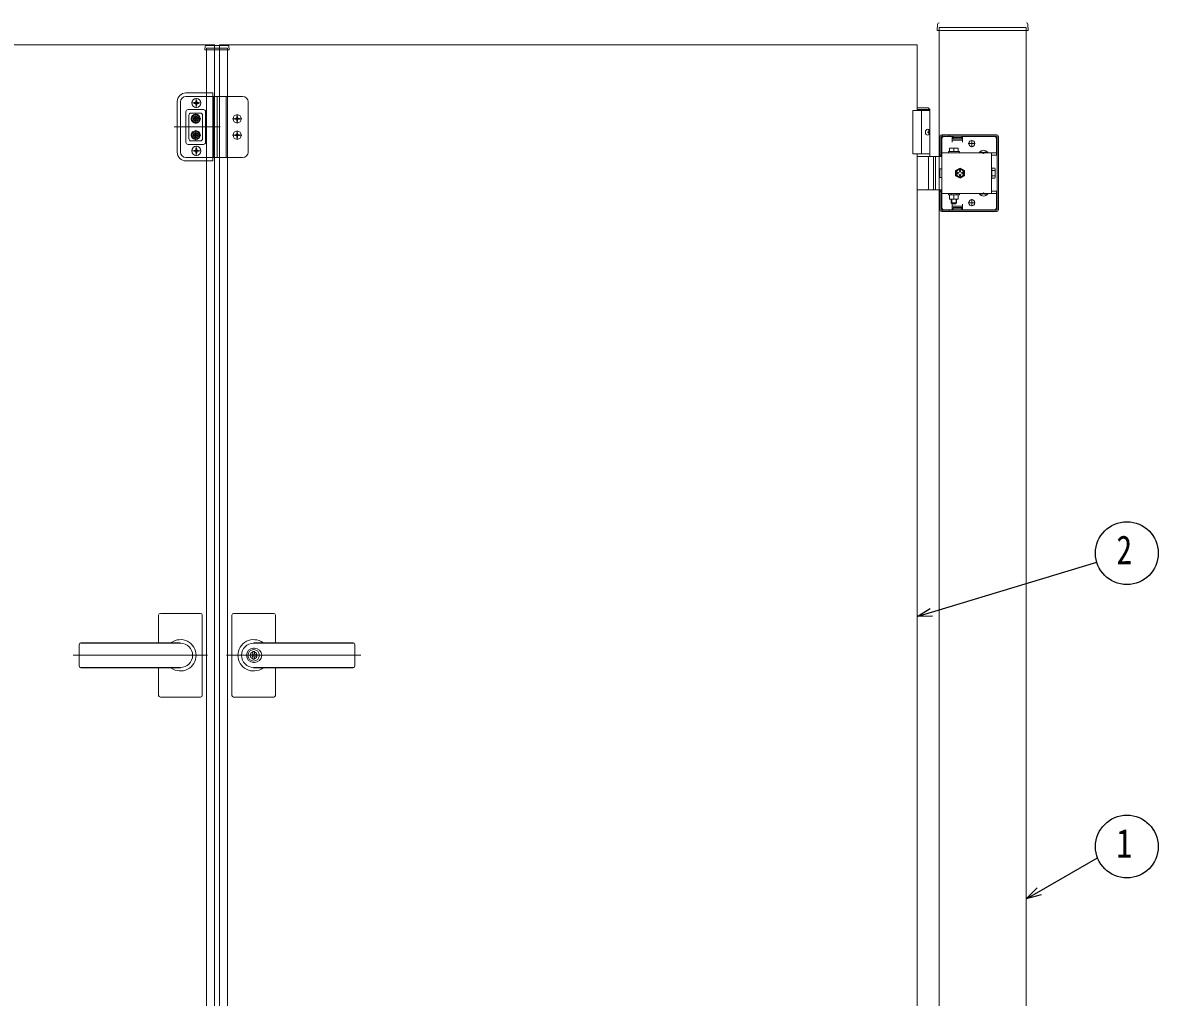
# Model space of a CAD drawing. Units: millimetres, scale not verified. Extents: x -4205 to 4205, y -2970 to 2970.
# Drawn here: x -920 to 382, y 600 to 1718 of the extents above; entities that cross this region are included whole.
import ezdxf
from ezdxf.enums import TextEntityAlignment as Align

# ---------------------------------------------------------------- set-up
doc = ezdxf.new("R2010")
doc.units = ezdxf.units.MM
doc.header["$LTSCALE"] = 12
doc.layers.add('0-4_YKK_A1', color=4, linetype='Continuous', lineweight=18)
doc.layers.add('0-5_YKK_D', color=6, linetype='Continuous')
doc.styles.add('ＭＳ ゴシック', font='')
doc.styles.get('ＭＳ ゴシック').set_extended_font_data('MS Gothic')

msp = doc.modelspace()

# ---------------------------------------------------------------- linework, layer by layer
at = {"layer": '0-4_YKK_A1'}
for p, q in [((129.27, 1716.1), (128.92, 1709.44)), ((129.42, 1708.92), (232.62, 1708.92)), ((131.02, 1712.42), (131.02, 1708.92)), ((131.02, 12.42), (131.02, 1708.92)), ((231.02, 12.42), (231.02, 1708.92)), ((232.77, 1716.1), (233.12, 1709.44)), ((-710.88, 1686.92), (-710.67, 1690.97)), ((-710.88, 1686.92), (-683.08, 1686.92)), ((-684.29, 1691.92), (-709.67, 1691.92)), ((-708.98, 1688.92), (-684.98, 1688.92)), ((-708.98, 1688.92), (-708.98, 1686.92)), ((-708.98, 1686.92), (-708.98, 97.92)), ((-684.98, 1688.92), (-684.98, 1686.92)), ((-684.98, 1686.92), (-684.98, 97.92)), ((-683.08, 1686.92), (-683.29, 1690.97)), ((106.02, 1617.42), (106.02, 1692.42)), ((-732.61, 1637.42), (-701.98, 1637.42)), ((-701.98, 1633.42), (-732.61, 1633.42)), ((-732.61, 1633.42), (-667.61, 1633.42)), ((-720.29, 1628.51), (-721.17, 1628.51)), ((-721.17, 1628.51), (-721.17, 1626.98)), ((-720.73, 1620.23), (-720.73, 1631.6)), ((-720.73, 1622.79), (-720.73, 1629.04)), ((-720.29, 1628.51), (-720.29, 1626.98)), ((-701.98, 1637.42), (-701.98, 1559.42)), ((-700.73, 1633.42), (-700.73, 1563.42)), ((-700.11, 1633.42), (-700.11, 1563.42)), ((-696.98, 1633.42), (-696.98, 1563.42)), ((-686.36, 1633.42), (-686.36, 1563.42)), ((-742.61, 1569.42), (-742.61, 1627.42)), ((-738.86, 1627.17), (-738.86, 1569.67)), ((-738.86, 1627.17), (-738.86, 1569.67)), ((-732.61, 1615.92), (-732.61, 1580.92)), ((-732.61, 1580.92), (-732.61, 1615.92)), ((-732.61, 1615.92), (-732.61, 1580.92)), ((-730.11, 1618.42), (-712.61, 1618.42)), ((-712.61, 1618.42), (-730.11, 1618.42)), ((-712.61, 1618.42), (-730.11, 1618.42)), ((-715.04, 1625.92), (-726.42, 1625.92)), ((-717.61, 1625.92), (-723.86, 1625.92)), ((-723.32, 1626.35), (-723.32, 1625.48)), ((-721.79, 1626.35), (-723.32, 1626.35)), ((-721.79, 1625.48), (-723.32, 1625.48)), ((-721.17, 1624.85), (-721.17, 1623.32)), ((-720.29, 1623.32), (-721.17, 1623.32)), ((-720.29, 1624.85), (-720.29, 1623.32)), ((-718.14, 1626.35), (-719.67, 1626.35)), ((-718.14, 1625.48), (-719.67, 1625.48)), ((-718.14, 1626.35), (-718.14, 1625.48)), ((-710.11, 1615.92), (-710.11, 1580.92)), ((-710.11, 1580.92), (-710.11, 1615.92)), ((-710.11, 1580.92), (-710.11, 1615.92)), ((-661.36, 1627.17), (-661.36, 1569.67)), ((118.52, 1620.42), (106.02, 1620.42)), ((120.52, 1618.42), (106.02, 1618.42)), ((111.02, 1617.42), (111.02, 1567.42)), ((118.52, 1620.42), (120.52, 1618.42)), ((120.52, 1564.42), (120.52, 1618.42)), ((-729.18, 1584.96), (-729.18, 1611.87)), ((-726.98, 1607.79), (-715.73, 1607.79)), ((-726.68, 1614.37), (-716.03, 1614.37)), ((-721.36, 1613.42), (-721.36, 1602.17)), ((-720.84, 1606.25), (-720.84, 1605.23)), ((-713.53, 1611.87), (-713.53, 1584.96)), ((-668.54, 1607.79), (-679.17, 1607.79)), ((-679.04, 1607.79), (-668.67, 1607.79)), ((-676.42, 1608.23), (-676.42, 1607.35)), ((-676.42, 1608.23), (-674.92, 1608.23)), ((-676.42, 1607.35), (-674.92, 1607.35)), ((-674.29, 1610.35), (-673.42, 1610.35)), ((-674.29, 1610.35), (-674.29, 1608.85)), ((-674.29, 1606.73), (-674.29, 1605.23)), ((-674.29, 1605.23), (-673.42, 1605.23)), ((-673.86, 1602.48), (-673.86, 1613.1)), ((-673.86, 1602.6), (-673.86, 1612.98)), ((-673.42, 1610.35), (-673.42, 1608.85)), ((-673.42, 1606.73), (-673.42, 1605.23)), ((-672.79, 1608.23), (-671.29, 1608.23)), ((-672.79, 1607.35), (-671.29, 1607.35)), ((-671.29, 1608.23), (-671.29, 1607.35)), ((-746.1, 1598.42), (-693.49, 1598.42)), ((-726.98, 1589.04), (-715.73, 1589.04)), ((-721.36, 1594.67), (-721.36, 1583.42)), ((-668.54, 1589.04), (-679.17, 1589.04)), ((-679.04, 1589.04), (-668.67, 1589.04)), ((-676.42, 1589.48), (-676.42, 1588.6)), ((-676.42, 1589.48), (-674.92, 1589.48)), ((-674.29, 1591.6), (-673.42, 1591.6)), ((-674.29, 1591.6), (-674.29, 1590.1)), ((-673.86, 1583.73), (-673.86, 1594.35)), ((-673.86, 1583.85), (-673.86, 1594.23)), ((-673.42, 1591.6), (-673.42, 1590.1)), ((-672.79, 1589.48), (-671.29, 1589.48)), ((-671.29, 1589.48), (-671.29, 1588.6)), ((118.21, 1592.84), (118.8, 1592.84)), ((118.21, 1592), (118.8, 1592)), ((119.22, 1594.52), (119.82, 1594.52)), ((119.22, 1590.32), (119.82, 1590.32)), ((197.02, 1589.42), (134.02, 1589.42)), ((134.52, 1587.92), (134.52, 1589.42)), ((142.52, 1587.92), (142.52, 1589.42)), ((-712.61, 1578.42), (-730.11, 1578.42)), ((-730.11, 1578.42), (-712.61, 1578.42)), ((-730.11, 1578.42), (-712.61, 1578.42)), ((-716.03, 1582.46), (-726.68, 1582.46)), ((-720.84, 1587.5), (-720.84, 1586.48)), ((-720.73, 1565.23), (-720.73, 1576.6)), ((-676.42, 1588.6), (-674.92, 1588.6)), ((-674.29, 1587.98), (-674.29, 1586.48)), ((-674.29, 1586.48), (-673.42, 1586.48)), ((-673.42, 1587.98), (-673.42, 1586.48)), ((-672.79, 1588.6), (-671.29, 1588.6)), ((132.02, 1564.42), (132.02, 1587.42)), ((133.52, 1564.42), (133.52, 1587.42)), ((197.02, 1587.92), (134.02, 1587.92)), ((134.02, 1506.42), (134.02, 1584.42)), ((137.02, 1587.42), (146.02, 1587.42)), ((146.02, 1580.92), (146.02, 1587.42)), ((146.02, 1586.42), (158.02, 1586.42)), ((146.02, 1583.42), (158.02, 1583.42)), ((147.02, 1584.92), (147.02, 1587.92)), ((157.02, 1584.92), (147.02, 1584.92)), ((157.02, 1584.92), (157.02, 1587.92)), ((158.02, 1580.92), (158.02, 1587.42)), ((158.02, 1587.42), (194.02, 1587.42)), ((172.52, 1579.42), (164.52, 1579.42)), ((165.27, 1579.17), (165.27, 1579.67)), ((168.52, 1575.42), (168.52, 1583.42)), ((171.77, 1579.17), (171.77, 1579.67)), ((197.02, 1584.42), (197.02, 1566.12)), ((197.52, 1503.42), (197.52, 1587.42)), ((199.02, 1503.42), (199.02, 1587.42)), ((-701.98, 1563.42), (-732.61, 1563.42)), ((-667.61, 1563.42), (-732.61, 1563.42)), ((-715.04, 1570.92), (-726.42, 1570.92)), ((-717.61, 1570.92), (-723.86, 1570.92)), ((-723.32, 1571.35), (-723.32, 1570.48)), ((-721.79, 1571.35), (-723.32, 1571.35)), ((-721.79, 1570.48), (-723.32, 1570.48)), ((-720.29, 1573.51), (-721.17, 1573.51)), ((-721.17, 1573.51), (-721.17, 1571.98)), ((-721.17, 1569.85), (-721.17, 1568.32)), ((-720.29, 1568.32), (-721.17, 1568.32)), ((-720.73, 1567.79), (-720.73, 1574.04)), ((-720.29, 1573.51), (-720.29, 1571.98)), ((-720.29, 1569.85), (-720.29, 1568.32)), ((-718.14, 1571.35), (-719.67, 1571.35)), ((-718.14, 1570.48), (-719.67, 1570.48)), ((-718.14, 1571.35), (-718.14, 1570.48)), ((-701.98, 1563.42), (-696.98, 1563.42)), ((120.52, 1567.42), (101.02, 1567.42)), ((106.02, 217.42), (106.02, 1567.42)), ((106.02, 1564.42), (131.02, 1564.42)), ((118.83, 1527.92), (118.83, 1562.92)), ((124.52, 1564.42), (124.52, 1526.42)), ((127.02, 1564.42), (127.02, 1526.42)), ((131.02, 1564.42), (134.02, 1564.42)), ((133.52, 1566.12), (132.02, 1566.12)), ((197.02, 1568.62), (134.02, 1568.62)), ((141.77, 1570.22), (154.27, 1570.22)), ((141.77, 1568.62), (141.77, 1570.22)), ((154.27, 1568.62), (141.77, 1568.62)), ((143.02, 1574.22), (153.02, 1574.22)), ((143.02, 1570.22), (143.02, 1574.22)), ((153.02, 1570.22), (143.02, 1570.22)), ((148.02, 1570.22), (148.02, 1573.78)), ((153.02, 1574.22), (153.02, 1570.22)), ((154.27, 1570.22), (154.27, 1568.62)), ((177.27, 1569.12), (186.77, 1569.12)), ((177.27, 1569.12), (177.27, 1568.62)), ((177.27, 1568.62), (186.77, 1568.62)), ((179.67, 1571.12), (180.87, 1568.64)), ((180.87, 1568.64), (182.02, 1568.04)), ((183.16, 1568.64), (182.02, 1568.04)), ((184.37, 1571.12), (183.16, 1568.64)), ((186.77, 1569.12), (186.77, 1568.62)), ((191.02, 1566.12), (191.02, 1568.62)), ((191.02, 1566.12), (197.02, 1566.12)), ((191.02, 1566.12), (191.02, 1524.72)), ((-701.98, 1559.42), (-732.61, 1559.42)), ((155.02, 1551.19), (150.02, 1548.3)), ((160.02, 1548.3), (155.02, 1551.19)), ((191.32, 1551.19), (194.87, 1551.19)), ((191.32, 1539.64), (191.32, 1551.19)), ((195.32, 1550.42), (194.87, 1551.19)), ((195.32, 1550.42), (195.32, 1540.42)), ((150.02, 1548.3), (150.02, 1542.53)), ((150.02, 1542.53), (155.02, 1539.64)), ((151.87, 1544.82), (153.11, 1544.82)), ((154.42, 1548.57), (154.42, 1547.33)), ((155.62, 1548.57), (154.42, 1548.57)), ((154.42, 1543.5), (154.42, 1542.27)), ((155.02, 1539.64), (160.02, 1542.53)), ((155.62, 1547.33), (155.62, 1548.57)), ((158.17, 1546.02), (156.93, 1546.02)), ((156.93, 1544.82), (158.17, 1544.82)), ((158.17, 1544.82), (158.17, 1546.02)), ((160.02, 1542.53), (160.02, 1548.3)), ((191.32, 1549.32), (191.02, 1549.32)), ((191.32, 1541.52), (191.02, 1541.52)), ((191.32, 1541.52), (191.32, 1549.32)), ((191.32, 1548.3), (194.87, 1548.3)), ((191.32, 1542.53), (194.87, 1542.53)), ((191.32, 1539.64), (194.87, 1539.64)), ((195.32, 1540.42), (194.87, 1539.64)), ((131.02, 1526.42), (106.02, 1526.42)), ((134.02, 1526.42), (131.02, 1526.42)), ((132.02, 1503.42), (132.02, 1526.42)), ((133.52, 1524.72), (132.02, 1524.72)), ((133.52, 1503.42), (133.52, 1526.42)), ((191.02, 1524.72), (191.02, 1522.22)), ((191.02, 1524.72), (197.02, 1524.72)), ((197.02, 1524.72), (197.02, 1506.42)), ((197.02, 1522.22), (134.02, 1522.22)), ((154.27, 1522.22), (141.77, 1522.22)), ((141.77, 1522.22), (141.77, 1520.62)), ((141.77, 1520.62), (154.27, 1520.62)), ((143.02, 1520.62), (143.02, 1515.62)), ((153.02, 1520.62), (143.02, 1520.62)), ((143.02, 1515.62), (153.02, 1515.62)), ((144.82, 1522.22), (144.82, 1520.62)), ((145.02, 1515.62), (145.02, 1511.22)), ((145.02, 1511.22), (151.02, 1511.22)), ((145.02, 1511.22), (146.02, 1510.22)), ((145.56, 1515.62), (145.56, 1510.68)), ((148.02, 1520.62), (148.02, 1516.05)), ((151.02, 1511.22), (150.02, 1510.22)), ((150.48, 1515.62), (150.48, 1510.68)), ((151.02, 1515.62), (151.02, 1511.22)), ((151.22, 1522.22), (151.22, 1520.62)), ((153.02, 1515.62), (153.02, 1520.62)), ((154.27, 1520.62), (154.27, 1522.22)), ((172.52, 1511.42), (164.52, 1511.42)), ((165.27, 1511.67), (165.27, 1511.17)), ((168.52, 1515.42), (168.52, 1507.42)), ((171.77, 1511.67), (171.77, 1511.17)), ((177.27, 1522.22), (186.77, 1522.22)), ((177.27, 1521.71), (177.27, 1522.22)), ((177.27, 1521.71), (186.77, 1521.71)), ((179.67, 1519.72), (180.87, 1522.19)), ((180.87, 1522.19), (182.02, 1522.79)), ((183.16, 1522.19), (182.02, 1522.79)), ((184.37, 1519.72), (183.16, 1522.19)), ((186.77, 1521.71), (186.77, 1522.22)), ((197.02, 1502.92), (134.02, 1502.92)), ((197.02, 1501.42), (134.02, 1501.42)), ((134.52, 1501.42), (134.52, 1502.92)), ((146.02, 1503.42), (137.02, 1503.42)), ((142.52, 1501.42), (142.52, 1502.92)), ((146.02, 1510.22), (150.02, 1510.22)), ((146.02, 1509.92), (146.02, 1503.42)), ((146.02, 1507.42), (158.02, 1507.42)), ((146.02, 1504.42), (158.02, 1504.42)), ((147.02, 1505.92), (147.02, 1502.92)), ((157.02, 1505.92), (147.02, 1505.92)), ((157.02, 1505.92), (157.02, 1502.92)), ((158.02, 1509.92), (158.02, 1503.42)), ((194.02, 1503.42), (158.02, 1503.42)), ((-763.98, 1038.42), (-763.98, 1006.98)), ((-761.98, 1040.42), (-715.98, 1040.42)), ((-713.98, 1038.42), (-713.98, 946.42)), ((-679.98, 1038.42), (-679.98, 946.42)), ((-631.98, 1040.42), (-677.98, 1040.42)), ((-629.98, 1038.42), (-629.98, 1006.98)), ((-854.99, 1004.92), (-854.99, 979.86)), ((-852.98, 1006.92), (-738.98, 1006.92)), ((-852.98, 1006.42), (-738.98, 1006.42)), ((-540.98, 1006.92), (-654.98, 1006.92)), ((-540.98, 1006.42), (-654.98, 1006.42)), ((-538.97, 1004.92), (-538.97, 979.86)), ((-707.81, 992.42), (-861.97, 992.42)), ((-686.15, 992.42), (-531.99, 992.42)), ((-655.88, 996.97), (-655.88, 993.92)), ((-655.88, 996.97), (-654.08, 996.97)), ((-654.56, 993.09), (-655.88, 993.92)), ((-654.56, 991.74), (-655.88, 990.92)), ((-655.88, 990.92), (-655.88, 987.87)), ((-653.98, 1000.62), (-654.98, 1000.62)), ((-654.08, 996.97), (-654.08, 994.37)), ((-654.08, 990.47), (-654.08, 987.87)), ((-652.28, 993.42), (-653.9, 994.09)), ((-653.9, 990.74), (-652.28, 991.42)), ((-652.28, 993.42), (-652.28, 991.42)), ((-852.98, 978.42), (-738.98, 978.42)), ((-852.98, 977.92), (-738.98, 977.92)), ((-763.98, 977.85), (-763.98, 946.42)), ((-655.88, 987.87), (-654.08, 987.87)), ((-653.98, 984.22), (-654.98, 984.22)), ((-540.98, 978.42), (-654.98, 978.42)), ((-540.98, 977.92), (-654.98, 977.92)), ((-629.98, 977.85), (-629.98, 946.42)), ((-761.98, 944.42), (-715.98, 944.42)), ((-631.98, 944.42), (-677.98, 944.42))]:
    msp.add_line(p, q, dxfattribs=at)
for points in [[(131.02, 1712.42), (231.02, 1712.42), (231.02, 1708.92)], [(-1499.98, 1692.42), (-699.98, 1692.42), (-699.98, 92.42), (-1499.98, 92.42), (-1499.98, 167.42)], [(106.02, 1692.42), (-693.98, 1692.42), (-693.98, 92.42), (106.02, 92.42), (106.02, 167.42)], [(120.52, 1617.42), (101.02, 1617.42), (101.02, 1567.42)], [(-722.89, 1607.28), (-723.92, 1607.28), (-723.92, 1608.3), (-722.89, 1608.3)], [(-721.87, 1609.33), (-721.87, 1610.35), (-720.84, 1610.35), (-720.84, 1609.33)], [(-720.84, 1605.23), (-721.87, 1605.23), (-721.87, 1606.25)], [(-719.82, 1608.3), (-718.79, 1608.3), (-718.79, 1607.28), (-719.82, 1607.28)], [(-722.89, 1588.53), (-723.92, 1588.53), (-723.92, 1589.55), (-722.89, 1589.55)], [(-721.87, 1590.58), (-721.87, 1591.6), (-720.84, 1591.6), (-720.84, 1590.58)], [(-719.82, 1589.55), (-718.79, 1589.55), (-718.79, 1588.53), (-719.82, 1588.53)], [(118.8, 1592.84), (118.91, 1592.85), (119.02, 1592.9), (119.12, 1592.98), (119.21, 1593.08), (119.28, 1593.21), (119.32, 1593.35), (119.34, 1593.51), (119.34, 1593.68)], [(119.34, 1591.16), (119.34, 1591.32), (119.32, 1591.48), (119.28, 1591.62), (119.21, 1591.75), (119.12, 1591.85), (119.02, 1591.93), (118.91, 1591.98), (118.8, 1592)], [(119.93, 1593.68), (119.96, 1593.51), (120, 1593.35), (120.07, 1593.21), (120.15, 1593.08), (120.25, 1592.98), (120.31, 1592.93)], [(120.31, 1591.9), (120.25, 1591.85), (120.15, 1591.75), (120.07, 1591.62), (120, 1591.48), (119.96, 1591.32), (119.93, 1591.16)], [(-720.84, 1586.48), (-721.87, 1586.48), (-721.87, 1587.5)], [(134.02, 1540.32), (132.02, 1540.32), (132.02, 1550.52), (134.02, 1550.52)], [(153.11, 1546.02), (151.87, 1546.02), (151.87, 1544.82)], [(154.42, 1542.27), (155.62, 1542.27), (155.62, 1543.5)]]:
    msp.add_lwpolyline(points, dxfattribs=at)
for centre, radius in [((-720.73, 1625.92), 5.31), ((-721.36, 1607.79), 5.12), ((-721.36, 1607.79), 4.38), ((-721.36, 1607.79), 2.81), ((-673.86, 1607.79), 4.69), ((-721.36, 1589.04), 5.12), ((-721.36, 1589.04), 4.38), ((-721.36, 1589.04), 2.81), ((-673.86, 1589.04), 4.69), ((-720.73, 1570.92), 5.31), ((-654.98, 992.42), 6.6)]:
    msp.add_circle(centre, radius, dxfattribs=at)
for centre, radius, start, end in [((129.42, 1709.42), 0.5, 177, 270), ((131.27, 1716), 2, 99.0011, 177), ((230.77, 1716), 2, 3, 80.9989), ((232.62, 1709.42), 0.5, 270, 3), ((-709.67, 1690.92), 1, 90, 177), ((-684.29, 1690.92), 1, 3, 90), ((-732.61, 1627.42), 10, 90, 180), ((-732.61, 1627.17), 6.25, 90, 180), ((-732.61, 1627.17), 6.25, 90, 180), ((-732.61, 1627.17), 6.25, 90, 180), ((-667.61, 1627.17), 6.25, 0, 90), ((-730.11, 1615.92), 2.5, 90, 180), ((-730.11, 1615.92), 2.5, 90, 180), ((-730.11, 1615.92), 2.5, 90, 180), ((-730.11, 1615.92), 2.5, 90, 180), ((-721.79, 1626.98), 0.625, 270, 0), ((-721.79, 1624.85), 0.625, 0, 90), ((-719.67, 1626.98), 0.625, 180, 270), ((-719.67, 1624.85), 0.625, 90, 180), ((-712.61, 1615.92), 2.5, 0, 90), ((-712.61, 1615.92), 2.5, 0, 90), ((-712.61, 1615.92), 2.5, 0, 90), ((-712.61, 1615.92), 2.5, 0, 90), ((-722.89, 1609.33), 1.02, 270, 0), ((-722.89, 1606.25), 1.02, 0, 90), ((-719.82, 1609.33), 1.02, 180, 270), ((-719.82, 1606.25), 1.02, 90, 180), ((-674.92, 1608.85), 0.625, 270, 0), ((-674.92, 1606.73), 0.625, 0, 90), ((-672.79, 1608.85), 0.625, 180, 270), ((-672.79, 1606.73), 0.625, 90, 180), ((-722.89, 1590.58), 1.02, 270, 0), ((-719.82, 1590.58), 1.02, 180, 270), ((-674.92, 1590.1), 0.625, 270, 0), ((-672.79, 1590.1), 0.625, 180, 270), ((134.02, 1587.42), 2, 90, 180), ((197.02, 1587.42), 2, 0, 90), ((-730.11, 1580.92), 2.5, 180, 270), ((-730.11, 1580.92), 2.5, 180, 270), ((-730.11, 1580.92), 2.5, 180, 270), ((-730.11, 1580.92), 2.5, 180, 270), ((-722.89, 1587.5), 1.02, 0, 90), ((-719.82, 1587.5), 1.02, 90, 180), ((-712.61, 1580.92), 2.5, 270, 0), ((-712.61, 1580.92), 2.5, 270, 0), ((-712.61, 1580.92), 2.5, 270, 0), ((-712.61, 1580.92), 2.5, 270, 0), ((-674.92, 1587.98), 0.625, 0, 90), ((-672.79, 1587.98), 0.625, 90, 180), ((134.02, 1587.42), 0.5, 90, 180), ((137.02, 1584.42), 3, 90, 180), ((168.52, 1579.67), 3.25, 0, 180), ((168.52, 1579.17), 3.25, 180, 0), ((194.02, 1584.42), 3, 0, 90), ((197.02, 1587.42), 0.5, 0, 90), ((-732.61, 1569.42), 10, 180, 270), ((-732.61, 1569.67), 6.25, 180, 270), ((-732.61, 1569.67), 6.25, 180, 270), ((-732.61, 1569.67), 6.25, 180, 270), ((-721.79, 1571.98), 0.625, 270, 0), ((-721.79, 1569.85), 0.625, 0, 90), ((-719.67, 1571.98), 0.625, 180, 270), ((-719.67, 1569.85), 0.625, 90, 180), ((-667.61, 1569.67), 6.25, 270, 0), ((117.33, 1562.92), 1.5, 0, 90), ((145.52, 1566.78), 7.43, 70.34714, 109.65286), ((150.52, 1566.78), 7.43, 70.34714, 109.65286), ((182.02, 1565.84), 5.77, 34.65097, 145.34903), ((155.02, 1545.42), 5, 76.88299, 190.15922), ((155.02, 1545.42), 5, 190.15922, 76.88299), ((155.02, 1545.42), 4.3, 83.27178, 183.77043), ((155.02, 1545.42), 4.3, 183.77043, 83.27178), ((192.76, 1549.75), 2.56, 325.61575, 34.38425), ((153.11, 1547.33), 1.31, 270, 0), ((153.11, 1543.5), 1.31, 0, 90), ((156.93, 1547.33), 1.31, 180, 270), ((156.93, 1543.5), 1.31, 90, 180), ((192.76, 1541.09), 2.56, 325.61575, 34.38425), ((185.77, 1545.42), 9.55, 342.41205, 17.58795), ((117.33, 1527.92), 1.5, 270, 0), ((145.52, 1523.05), 7.43, 250.34714, 289.65286), ((150.52, 1523.05), 7.43, 250.34714, 289.65286), ((168.52, 1511.67), 3.25, 0, 180), ((168.52, 1511.17), 3.25, 180, 0), ((182.02, 1524.99), 5.77, 214.65097, 325.34903), ((134.02, 1503.42), 2, 180, 270), ((134.02, 1503.42), 0.5, 180, 270), ((137.02, 1506.42), 3, 180, 270), ((194.02, 1506.42), 3, 270, 0), ((197.02, 1503.42), 0.5, 270, 0), ((197.02, 1503.42), 2, 270, 0), ((-761.98, 1038.42), 2, 90, 180), ((-715.98, 1038.42), 2, 0, 90), ((-677.98, 1038.42), 2, 90, 180), ((-631.98, 1038.42), 2, 0, 90), ((-852.99, 1004.92), 2, 90, 180), ((-852.99, 1004.42), 2, 90, 180), ((-738.98, 992.42), 18, 359.99634, 125.98541), ((-738.98, 992.42), 14, 270, 90), ((-654.98, 992.42), 18, 54.01459, 180.00366), ((-654.98, 992.42), 14, 90, 270), ((-540.97, 1004.92), 2, 0, 90), ((-540.97, 1004.42), 2, 0, 90), ((-738.98, 992.42), 18, 234.01459, 359.99634), ((-654.98, 992.42), 18, 180.00366, 305.98541), ((-654.98, 992.42), 8.2, 90, 270), ((-654.98, 992.42), 4, 103.00288, 256.99712), ((-654.98, 992.42), 2, 116.74368, 243.25632), ((-654.98, 992.42), 0.8, 301.82132, 58.17868), ((-654.98, 992.42), 4, 283.00288, 76.99712), ((-653.78, 994.37), 0.3, 180, 247.38014), ((-653.78, 990.47), 0.3, 112.61986, 180), ((-653.98, 992.42), 8.2, 270, 90), ((-852.99, 980.42), 2, 180, 270), ((-852.99, 979.91), 2, 180, 270), ((-540.97, 980.42), 2, 270, 0), ((-540.97, 979.91), 2, 270, 0), ((-761.98, 946.42), 2, 180, 270), ((-715.98, 946.42), 2, 270, 0), ((-677.98, 946.42), 2, 180, 270), ((-631.98, 946.42), 2, 270, 0)]:
    msp.add_arc(centre, radius, start, end, dxfattribs=at)
for centre, major_axis, ratio, start_param, end_param in [((-726.68, 1611.87), (-1.77, 1.77), 0.999695, 5.4979394, 7.0684312), ((-716.03, 1611.87), (1.77, 1.77), 0.999695, 5.4979394, 7.0684312), ((111.85, 1592.42), (0, 9), 0.707107, 4.6657054, 4.7590726), ((113.04, 1592.42), (0, 9), 0.707107, 4.8528504, 4.9478932), ((113.04, 1592.42), (0, 9), 0.707107, 4.4768847, 4.5719276), ((113.63, 1592.42), (0, 9), 0.707107, 4.8528504, 4.9478932), ((113.63, 1592.42), (0, 9), 0.707107, 4.4768847, 4.5719276), ((-726.68, 1584.96), (-1.77, -1.77), 0.999695, 5.4979394, 7.0684312), ((-716.03, 1584.96), (1.77, -1.77), 0.999695, 5.4979394, 7.0684312)]:
    msp.add_ellipse(centre, major_axis=major_axis, ratio=ratio, start_param=start_param, end_param=end_param, dxfattribs=at)
msp.add_ellipse((117.86, 1592.42), major_axis=(0, -3.5), ratio=0.707107, dxfattribs=at)
at = {"layer": '0-5_YKK_D'}
for points in [[(106.02, 1036.84), (122.29, 1041.77), (311.91, 1099.19)], [(123.61, 1037.41), (106.02, 1036.84), (120.97, 1046.13)], [(231.02, 713.23), (245.77, 721.69), (312.81, 760.09)], [(248.03, 717.73), (231.02, 713.23), (243.51, 725.64)]]:
    msp.add_lwpolyline(points, dxfattribs=at)
for centre in [(346.39, 1109.55), (346.39, 773.08)]:
    msp.add_circle(centre, 36, dxfattribs=at)

# ---------------------------------------------------------------- texts
at = {"layer": '0-5_YKK_D', "style": 'ＭＳ ゴシック', "width": 0.8}
for s, p in [('2', (334.39, 1087.05)), ('1', (334.39, 750.58))]:
    msp.add_text(s, height=32.99, dxfattribs=at).set_placement(p, align=Align.BOTTOM_LEFT)

doc.saveas('drawing.dxf')
